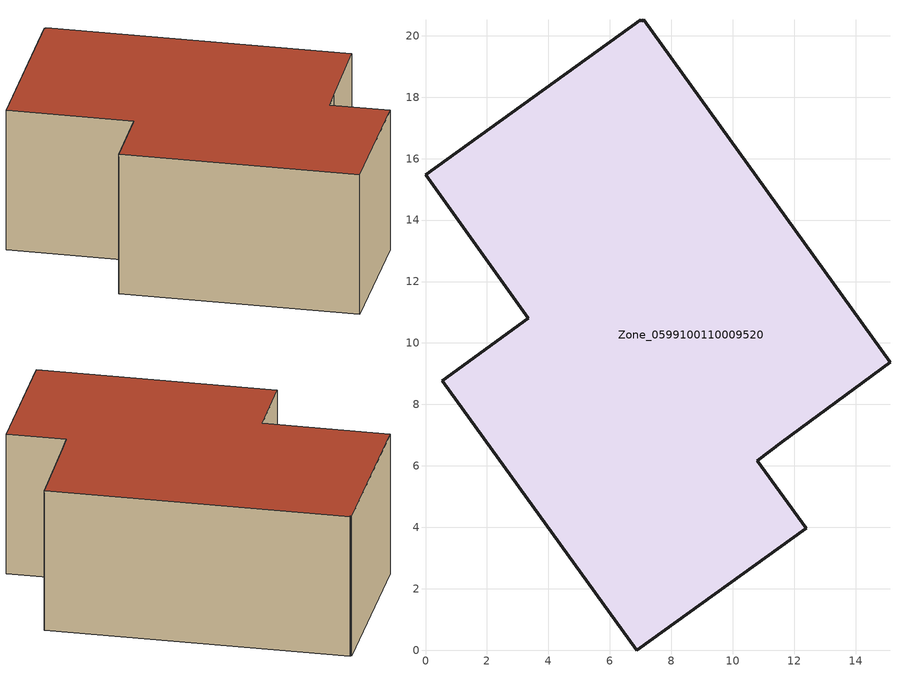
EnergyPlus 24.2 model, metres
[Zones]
Zone_0599100110009520
 floor ground (C_G): 0.55,8.77 3.35,10.8 0,15.47 7,20.52 7.04,20.47 7.1,20.51 15.12,9.38 11.61,6.78 10.8,6.17 12.39,3.97 6.88,0 z0
 wall outside (C_F): 3.35,10.8 0.55,8.77 6.88,0 12.39,3.97 10.8,6.17 11.61,6.78 15.12,9.38 7.1,20.51 7.04,20.47 7,20.52 0,15.47 3.35,10.8 z0:6.79
 roof outside (C_R): 15.12,9.38 7.1,20.51 7.04,20.47 7,20.52 0,15.47 3.35,10.8 0.55,8.77 6.88,0 12.39,3.97 10.8,6.17 11.61,6.78 z6.79
[BUILDING]
Pand.0599100110009520: North Axis=0; Terrain=City; Loads Convergence Tolerance Value=0.04; Temperature Convergence Tolerance Value=0.4; Solar Distribution=FullExterior; Maximum Number of Warmup Days=25; Minimum Number of Warmup Days=1
[Site:Location]
Rotterdam.The.Hague.AP_ZH_NLD Design_Conditions: Latitude=51.96; Longitude=4.45; Time Zone=1; Elevation=-4.5
[SITE:GROUNDTEMPERATURE:BUILDINGSURFACE]
18, 18, 18, 18, 18, 18, 18, 18, 18, 18, 18, 18
[MATERIAL] Thermal Absorptance=0.9; Solar Absorptance=0.7; Visible Absorptance=0.7
Name | Roughness | Thickness | Conductivity | Density | Specific Heat
G.D.2015-2018 | MediumSmooth | 0.15 | 0.0428571 | 540 | 1210
F.D.2015-2018 | Rough | 0.3 | 0.0666667 | 1920 | 840
R.D.2015-2018 | MediumRough | 0.2 | 0.0333333 | 1500 | 1000
[CONSTRUCTION]
C_G: G.D.2015-2018
C_F: F.D.2015-2018
C_R: R.D.2015-2018
[ZONE]
Zone_0599100110009520: Type=1; Multiplier=1; Ceiling Height=Autocalculate; Volume=Autocalculate; Floor Area=autocalculate; Part of Total Floor Area=Yes
[ZONEINFILTRATION:DESIGNFLOWRATE]
Infil_Zone_0599100110009520: Zone or ZoneList or Space or SpaceList=Zone_0599100110009520; Schedule=AlwaysOn; Design Flow Rate Calculation Method=Flow/Area; Flow Rate per Floor Area=0.0021; Constant Term Coefficient=1; Temperature Term Coefficient=0; Velocity Term Coefficient=0; Velocity Squared Term Coefficient=0
[HVACTEMPLATE:ZONE:IDEALLOADSAIRSYSTEM]
Zone_0599100110009520: Maximum Heating Supply Air Temperature=50; Minimum Cooling Supply Air Temperature=13; Maximum Heating Supply Air Humidity Ratio=0.0156; Minimum Cooling Supply Air Humidity Ratio=0.0077; Heating Limit=NoLimit; Cooling Limit=NoLimit; Dehumidification Control Type=ConstantSensibleHeatRatio; Cooling Sensible Heat Ratio=0.7; Dehumidification Setpoint=60; Humidification Control Type=None; Humidification Setpoint=30; Outdoor Air Method=None; Outdoor Air Flow Rate per Person=0.00944; Outdoor Air Flow Rate per Zone Floor Area=0; Outdoor Air Flow Rate per Zone=0; Demand Controlled Ventilation Type=None; Outdoor Air Economizer Type=NoEconomizer; Heat Recovery Type=None; Sensible Heat Recovery Effectiveness=0.7; Latent Heat Recovery Effectiveness=0.65
[ZONECONTROL:THERMOSTAT]
ThermostatControl_Zone_0599100110009520: Zone or ZoneList=Zone_0599100110009520; Control Type Schedule=DualSetpointControlType; Control 1=Thermostat_Zone_0599100110009520; Temperature Difference Between Cutout And Setpoint=0
[THERMOSTATSETPOINT:DUALSETPOINT]
Thermostat_Zone_0599100110009520: Heating Setpoint Temperature Schedule=HeatingSetpoint_Zone_0599100110009520; Cooling Setpoint Temperature Schedule=CoolingSetpoint_Zone_0599100110009520
[SCHEDULE:COMPACT]
HeatingSetpoint_Zone_0599100110009520: Through: 12/31, For: AllDays, Until: 24:00, 21
CoolingSetpoint_Zone_0599100110009520: Through: 12/31, For: AllDays, Until: 24:00, 24
DualSetpointControlType: Through: 12/31, For: AllDays, Until: 24:00, 4
AlwaysOn: Through: 12/31, For: AllDays, Until: 24:00, 1
